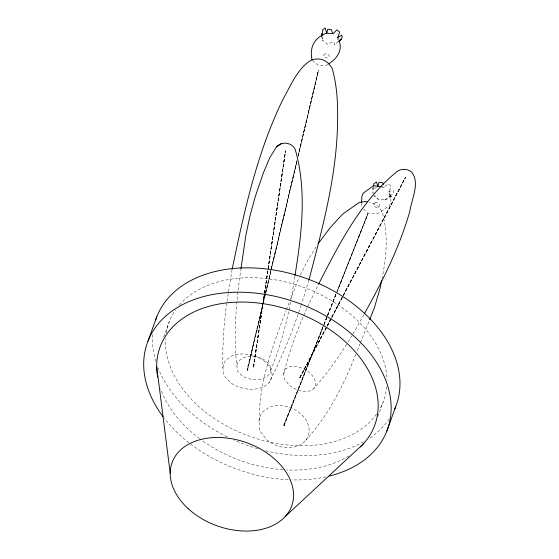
<?xml version="1.0" encoding="UTF-8"?>
<svg xmlns="http://www.w3.org/2000/svg" width="559" height="559" viewBox="0 0 559 559"><rect width="100%" height="100%" fill="white"/><g stroke="black" fill="none" stroke-linecap="round" stroke-linejoin="round"><path stroke-width="0.42" stroke-dasharray="2.79 2.1" d="M222.831 367.822L225.263 360.422L232.327 355.699A25.379 17.14 13.2 0 1 266.098 362.777A25.379 17.14 13.2 0 1 264.505 386.213A25.379 17.14 13.2 0 1 230.497 382.642L224.215 375.823L222.831 367.822L222.838 348.928L223.928 328.573L226.095 307.073L231.936 270.36M258.817 421.262L261.668 412.598L269.179 407.259A26.385 20.117 21.6 0 1 303.614 416.832A26.385 20.117 21.6 0 1 300.847 444.496A26.385 20.117 21.6 0 1 265.993 439.06L259.851 430.765C256.127 389.232 271.765 348.928 285.991 310.629M373.601 187.083L373.566 192.582M237.834 291.938C235.234 318.26 233.529 345.092 237.638 371.337L242.026 375.69A17.511 11.439 8.3 0 0 265.686 377.192A17.511 11.439 8.3 0 0 266.741 361.645A17.511 11.439 8.3 0 0 243.242 357.816L238.337 361.121L236.66 366.082M238.001 290.205L240.852 269.41M253.402 366.865L263.1 303.139L247.085 369.478M264.491 293.65L263.226 302.272L297.039 160.482M264.617 292.79L285.376 151.356L264.505 292.776M253.555 366.935L262.975 303.125M263.1 302.258L264.379 293.636M253.43 366.466L264.344 294.006M264.47 293.147L268.054 269.005M268.18 268.145L285.593 150.881M253.73 366.949L264.519 293.761M264.589 293.161L268.208 268.76M268.278 268.152L285.649 150.623M294.859 276.37L291.19 298.834M290.505 302.251C286.082 325.359 279.807 348.166 270.856 369.939M381.93 278.997C386.507 256.979 388.491 233.781 382.188 211.903C379.463 207.221 374.998 203.134 369.471 202.323M247.316 369.436L247.903 370.079L247.26 370.191L263.177 303.076M263.373 302.23L271.234 269.096M271.429 268.243L297.011 160.356M298.017 156.108L318.162 71.154M247.532 369.471L263.226 303.313M263.429 302.461L265.441 293.978M265.637 293.133L297.025 160.81M298.233 155.723L318.553 70.057L298.094 156.115M247.511 370.233L297.004 160.957M298.052 156.24L318.469 70.448M283.602 373.992L285.055 369.24L289.562 366.739A17.511 10.845 27.5 0 1 311.642 374.789A17.511 10.845 27.5 0 1 311.014 390.427A17.511 10.845 27.5 0 1 288.842 384.718L284.643 379.512L283.602 373.992C289.485 351.283 297.395 329.118 307.094 307.764M308.959 279.849L301.413 304.529M247.651 369.094L247.553 370.631M384.871 200.01L389.295 196.684L392.53 195.769L389.944 197.711L384.871 200.01L385.13 199.235L378.401 199.277L374.09 196.223M301.14 305.333C292.399 331.85 281.792 357.802 268.991 382.629M253.828 366.194L253.758 367.214M163.724 336.958L169.307 321.537M377.891 416.511L383.181 401.893M286.306 309.833L289.779 301.091M290.093 300.295L299.24 277.236M322.802 327.413L284.293 424.484L284.112 426.3M324.08 324.178L327.288 316.087M327.609 315.276L335.952 294.244M337.238 291.008L368.046 213.349L337.105 291.484L367.934 213.811M283.686 424.917L284.398 425.071L284.503 425.658L283.832 425.769L323.682 325.219M324.003 324.409L327.218 316.303M327.539 315.493L336.86 291.98M284.091 425.818L323.759 325.485M324.08 324.681L327.281 316.59M327.595 315.779L336.874 292.315M337.196 291.505L367.584 214.635M360.199 343.512L357.033 351.269M360.513 342.716L369.66 319.657M283.923 424.875L323.514 325.408M323.836 324.604L326.414 318.134M327.7 314.899L336.714 292.252M355.769 354.343C343.596 385.333 328.252 415.665 305.633 440.415M389.295 196.684L388.854 191.43L393.18 190.214L393.438 193.281L389.295 196.684L389.064 191.241L391.146 186.35L388.379 183.799L384.326 186.881L381.902 186.601M307.457 306.982L318.029 285.209M300.386 274.979L308.037 259.907L316.653 246.023M299.785 377.423L405.61 177.021M299.764 377.828L326.805 327.141M327.211 326.372L331.256 318.665M331.662 317.896L343.002 296.333M343.408 295.564L405.373 177.72M299.91 377.926L405.561 177.28L300.148 377.22L300.106 378.247M364.007 314.486L352.554 334.687M352.121 335.428L347.125 343.512M346.657 344.246C336.902 359.807 326.037 374.684 313.872 388.449M338.328 41.548L334.128 44.895L334.317 42.575L330.194 42.882L327.819 44.399L322.382 39.975L323.046 40.758L322.683 36.88M376.591 187.097L373.433 189.473L372.476 187.929L372.224 191.262L373.084 193.449M327.812 64.397L326.463 65.347L318.078 65.179L312.67 60.589M300.071 377.975L300.092 377.472M381.685 187.258L384.075 187.635L383.663 186.014M373.657 194.916L378.401 199.277M363.539 208.989L367.85 212.958L376.256 213.908L379.435 212.699L382.265 210.806L389.637 205.251L390.923 201.939L390.58 193.596L389.064 191.241M321.488 36.433L323.046 40.758M361.526 203.364L361.694 207.284M348.69 455.955A114.246 79.217 19.9 0 1 286.508 469.937M283.022 469.728A114.246 79.217 19.9 0 1 200.213 439.136M199.514 438.612A114.246 79.217 19.9 0 1 160.671 388.952M325.918 476.862A127.641 88.504 19.9 0 1 291.623 479.881M288.171 479.741A127.641 88.504 19.9 0 1 164.032 417.943M389.295 418.817A127.641 88.504 19.9 0 1 368.192 439.067M363.602 441.82A127.641 88.504 19.9 0 1 264.463 450.512M257.832 448.737A127.641 88.504 19.9 0 1 234.298 440.192M227.129 436.831A127.641 88.504 19.9 0 1 158.064 367.871M155.856 361.54A127.641 88.504 19.9 0 1 152.796 333.576M386.751 386.702A114.246 79.217 19.9 0 1 379.407 409.684M376.535 414.114A114.246 79.217 19.9 0 1 249.754 436.376A114.246 79.217 19.9 0 1 165.597 338.481M166.163 333.241A114.246 79.217 19.9 0 1 175.442 310.042M179.236 305.137A114.246 79.217 19.9 0 1 302.852 287.102A114.246 79.217 19.9 0 1 386.982 379.792M375.494 202.582L373.838 203.832L373.915 205.747L375.48 207.186L377.765 207.445L379.421 206.194L379.337 204.28L377.779 202.84L375.494 202.582M325.24 53.874L323.682 54.978L323.836 56.62L325.408 57.815L327.637 57.989L329.188 56.892L329.034 55.25L327.462 54.048L325.24 53.874"/><path stroke-width="0.84" d="M322.627 35.301L322.746 29.669L325.17 27.95L326.763 33.17L333.073 33.666L336.86 29.879L339.648 32.003L337.839 37.299L338.062 39.626M321.488 36.433L321.6 33.393L322.354 35.427M373.657 186.287L373.824 183.904L376.41 181.954L377.849 186.147L381.091 186.51M240.978 268.558L245.981 234.675L249.915 216.172L255.26 196.607L263.282 173.178L269.731 157.757L276.544 146.849L279.137 145.102M294.984 275.524C301.692 234.032 307.101 190.249 295.145 149.19C291.56 142.335 281.764 140.994 276.544 146.849M232.097 269.515C244.164 211.575 256.833 152.97 282.931 99.432C290.512 86.128 296.577 70.308 309.476 61.19C313.313 58.716 318.071 58.485 322.396 59.638C326.84 61.043 329.796 64.627 332.214 68.422C336.609 84.269 337.853 100.62 337.629 117.02C337.671 172.577 322.927 226.521 308.959 279.849M381.587 280.681L379.875 289.094L374.39 307.729L369.66 319.657M326.638 33.652L327.805 29.208L331.445 29.648L332.626 33.61M377.702 186.629L379.1 182.185L382.824 182.772L383.243 184.393M147.953 341.179L156.772 316.827M386.898 430.961L395.716 406.61M318.427 284.433L321.194 279.018C341.151 240.153 362.539 199.633 397.002 171.571C401.39 168.336 407.672 168.573 411.724 172.263C420.333 183.038 411.403 199.549 409.838 211.295C399.971 245.681 384.222 277.977 366.9 309.155L364.419 313.725M318.015 243.836L330.453 227.331L342.765 214.006L359.123 202.54L365.537 201.513L367.228 201.834M338.831 41.338L342.143 37.649L341.773 35.07L337.643 37.544M285.237 516.523L363.259 443.986M338.894 41.436L341.353 39.354L338.922 41.073M328.482 63.915C336.225 59.317 342.611 51.051 339.439 41.604M279.318 144.984L281.247 143.677M326.763 33.17C314.179 37.607 309.323 47.235 312.076 59.981M377.849 186.147L373.384 185.777L363.182 193.225L361.897 196.544L361.498 202.575M156.674 366.362L170.209 473.298M157.107 373.817A114.246 79.217 19.9 0 1 294.097 311.482A114.246 79.217 19.9 0 1 360.359 446.955M157.596 377.192A114.246 79.217 19.9 0 1 157.331 375.501M163.025 416.616A127.641 88.504 19.9 0 1 202.568 296.857A127.641 88.504 19.9 0 1 373.754 358.179A127.641 88.504 19.9 0 1 329.125 476.114M155.619 320.034A127.641 88.504 19.9 0 1 307.883 279.053A127.641 88.504 19.9 0 1 394.738 408.964M188.201 508.676A63.614 44.112 19.9 0 0 291.421 506.65A63.614 44.112 19.9 0 0 216.012 437.501A63.614 44.112 19.9 0 0 188.201 508.676"/></g></svg>
